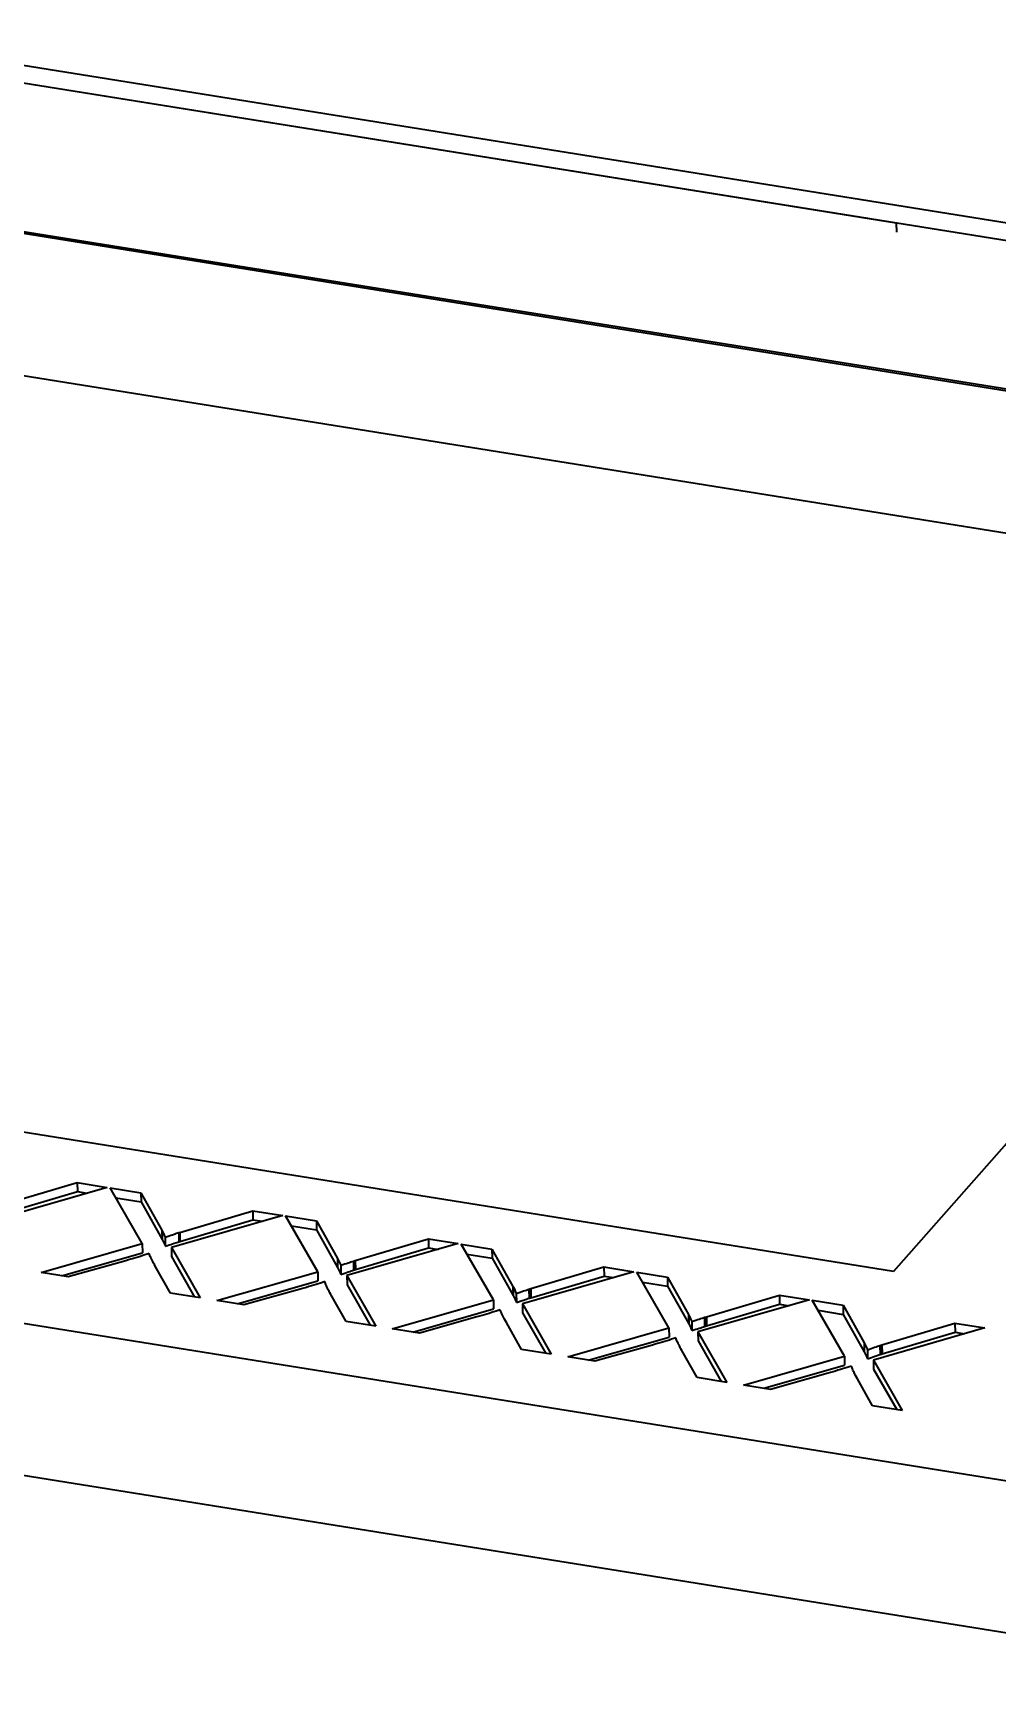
# Model space of a CAD drawing. Extents: x -1051 to 2563, y -231 to 775.
# Drawn here: x -381.53 to -376.77, y 568.27 to 576.41 of the extents above; entities that cross this region are included whole.
import ezdxf

# ---------------------------------------------------------------- set-up
doc = ezdxf.new("R2010")
doc.units = 0

msp = doc.modelspace()

# ---------------------------------------------------------------- linework, layer by layer
at = {"color": 7, "lineweight": 35, "ltscale": 0.282773}
for p, q in [((-382.5729, 576.4078), (-371.4044, 574.6184)), ((-371.403, 574.5286), (-382.5715, 576.3181)), ((-376.15, 569.1611), (-387.3185, 570.9505))]:
    msp.add_line(p, q, dxfattribs=at)
at = {"color": 7, "lineweight": 35, "ltscale": 0.134317}
msp.add_line((-377.2665, 575.4681), (-382.5715, 576.3181), dxfattribs=at)
at = {"color": 7, "lineweight": 35, "ltscale": 0.353467}
for p, q in [((-384.5154, 575.8978), (-370.5548, 573.661)), ((-384.5153, 575.8888), (-370.5547, 573.652))]:
    msp.add_line(p, q, dxfattribs=at)
at = {"color": 7, "lineweight": 35, "ltscale": 0.001123}
for p, q in [((-377.2665, 575.4681), (-377.2657, 575.4232)), ((-380.4451, 570.5889), (-380.4444, 570.544)), ((-380.1308, 570.5386), (-380.1301, 570.4937)), ((-380.8941, 570.4922), (-380.8934, 570.4473)), ((-380.8061, 570.4819), (-380.8054, 570.437)), ((-379.5778, 570.45), (-379.5771, 570.405)), ((-380.9912, 570.4265), (-380.9905, 570.3815)), ((-380.8476, 570.407), (-380.8469, 570.3621)), ((-380.124, 570.2875), (-380.1233, 570.2426)), ((-379.9433, 570.3416), (-379.9426, 570.2967)), ((-378.7106, 570.311), (-378.7099, 570.2661)), ((-378.3964, 570.2607), (-378.3957, 570.2158)), ((-379.2568, 570.1486), (-379.2561, 570.1036)), ((-379.1435, 570.1801), (-379.1428, 570.1351)), ((-379.0812, 570.201), (-379.0805, 570.1561)), ((-379.0761, 570.2026), (-379.0754, 570.1577)), ((-379.0716, 570.204), (-379.0709, 570.1591)), ((-378.2925, 570.0753), (-378.2918, 570.0304)), ((-378.2089, 570.0637), (-378.2082, 570.0188)), ((-378.2763, 570.0411), (-378.2756, 569.9962)), ((-378.2459, 569.9901), (-378.2452, 569.9452)), ((-377.4253, 569.9364), (-377.4246, 569.8915)), ((-377.3467, 569.9232), (-377.346, 569.8782)), ((-377.3372, 569.9261), (-377.3365, 569.8812)), ((-377.3787, 569.8512), (-377.378, 569.8063))]:
    msp.add_line(p, q, dxfattribs=at)
at = {"color": 7, "lineweight": 35, "ltscale": 0.187621}
msp.add_line((-381.8015, 574.7506), (-374.3911, 573.5633), dxfattribs=at)
at = {"color": 7, "lineweight": 35, "ltscale": 0.110498}
msp.add_line((-374.3565, 573.6025), (-377.2805, 570.288), dxfattribs=at)
at = {"color": 7, "lineweight": 35, "ltscale": 0.188516}
msp.add_line((-377.2805, 570.288), (-384.7261, 571.4809), dxfattribs=at)
at = {"color": 7, "lineweight": 35, "ltscale": 0.014318}
for p, q in [((-381.1644, 570.7042), (-381.7148, 570.5459)), ((-380.2971, 570.5652), (-380.8476, 570.407)), ((-376.8282, 570.0094), (-377.3787, 569.8512))]:
    msp.add_line(p, q, dxfattribs=at)
at = {"color": 7, "lineweight": 35, "ltscale": 0.009414}
for p, q in [((-381.6733, 570.6208), (-381.3123, 570.7278)), ((-381.6726, 570.576), (-381.3116, 570.683)), ((-380.8061, 570.4819), (-380.4451, 570.5889)), ((-380.8054, 570.437), (-380.4444, 570.544)), ((-379.9389, 570.343), (-379.5778, 570.45)), ((-379.9382, 570.2981), (-379.5771, 570.405)), ((-379.0716, 570.204), (-378.7106, 570.311)), ((-379.0709, 570.1591), (-378.7099, 570.2661)), ((-378.2044, 570.0651), (-377.8434, 570.1721)), ((-378.2037, 570.0202), (-377.8427, 570.1272)), ((-377.3365, 569.8812), (-376.9755, 569.9882))]:
    msp.add_line(p, q, dxfattribs=at)
at = {"color": 7, "lineweight": 35, "ltscale": 0.003745}
for p, q in [((-381.3123, 570.7278), (-381.1644, 570.7042)), ((-379.5778, 570.45), (-379.4299, 570.4263)), ((-378.7106, 570.311), (-378.5627, 570.2873)), ((-377.8434, 570.1721), (-377.6955, 570.1484)), ((-376.9762, 570.0331), (-376.8282, 570.0094))]:
    msp.add_line(p, q, dxfattribs=at)
at = {"color": 7, "lineweight": 35, "ltscale": 0.001122}
for p, q in [((-381.3123, 570.7278), (-381.3116, 570.683)), ((-380.998, 570.6775), (-380.9973, 570.6326)), ((-380.878, 570.4579), (-380.8773, 570.4131)), ((-380.8105, 570.4805), (-380.8098, 570.4357)), ((-379.2636, 570.3996), (-379.2629, 570.3547)), ((-380.0269, 570.3532), (-380.0262, 570.3083)), ((-380.0107, 570.319), (-380.01, 570.2741)), ((-379.9484, 570.34), (-379.9477, 570.2951)), ((-379.9389, 570.343), (-379.9382, 570.2981)), ((-379.9803, 570.268), (-379.9796, 570.2231)), ((-379.1597, 570.2142), (-379.159, 570.1694)), ((-379.1131, 570.129), (-379.1124, 570.0842)), ((-377.8434, 570.1721), (-377.8427, 570.1272)), ((-378.214, 570.0621), (-378.2133, 570.0172)), ((-378.2044, 570.0651), (-378.2037, 570.0202)), ((-377.5291, 570.1217), (-377.5284, 570.0768)), ((-378.3896, 570.0096), (-378.3889, 569.9647)), ((-376.9762, 570.0331), (-376.9755, 569.9882)), ((-377.4091, 569.9022), (-377.4084, 569.8573)), ((-377.3417, 569.9247), (-377.3409, 569.8799)), ((-377.5224, 569.8706), (-377.5217, 569.8257))]:
    msp.add_line(p, q, dxfattribs=at)
at = {"color": 7, "lineweight": 35, "ltscale": 0.007953}
for p, q in [((-380.9912, 570.4265), (-381.1504, 570.7019)), ((-379.2568, 570.1486), (-379.416, 570.424))]:
    msp.add_line(p, q, dxfattribs=at)
at = {"color": 7, "lineweight": 35, "ltscale": 0.003858}
for p, q in [((-381.1504, 570.7019), (-380.998, 570.6775)), ((-380.2832, 570.563), (-380.1308, 570.5386)), ((-379.416, 570.424), (-379.2636, 570.3996)), ((-378.5487, 570.2851), (-378.3964, 570.2607))]:
    msp.add_line(p, q, dxfattribs=at)
at = {"color": 7, "lineweight": 35, "ltscale": 0.001195}
for p, q in [((-381.3116, 570.683), (-381.2644, 570.6754)), ((-380.4444, 570.544), (-380.3972, 570.5364)), ((-378.7099, 570.2661), (-378.6627, 570.2585)), ((-377.8427, 570.1272), (-377.7955, 570.1196)), ((-376.9755, 569.9882), (-376.9283, 569.9807))]:
    msp.add_line(p, q, dxfattribs=at)
at = {"color": 7, "lineweight": 35, "ltscale": 0.003154}
for p, q in [((-381.1219, 570.6526), (-380.9973, 570.6326)), ((-380.2547, 570.5136), (-380.1301, 570.4937)), ((-379.3875, 570.3747), (-379.2629, 570.3547)), ((-378.5202, 570.2357), (-378.3957, 570.2158))]:
    msp.add_line(p, q, dxfattribs=at)
at = {"color": 7, "lineweight": 35, "ltscale": 0.005311}
for p, q in [((-380.998, 570.6775), (-380.8941, 570.4922)), ((-380.1301, 570.4937), (-380.0262, 570.3083)), ((-377.5291, 570.1217), (-377.4253, 569.9364))]:
    msp.add_line(p, q, dxfattribs=at)
at = {"color": 7, "lineweight": 35, "ltscale": 0.005312}
for p, q in [((-380.9973, 570.6326), (-380.8934, 570.4473)), ((-380.1308, 570.5386), (-380.0269, 570.3532)), ((-379.2636, 570.3996), (-379.1597, 570.2142)), ((-379.2629, 570.3547), (-379.159, 570.1694)), ((-378.3964, 570.2607), (-378.2925, 570.0753)), ((-378.3957, 570.2158), (-378.2918, 570.0304)), ((-377.5284, 570.0768), (-377.4246, 569.8915))]:
    msp.add_line(p, q, dxfattribs=at)
at = {"color": 7, "lineweight": 35, "ltscale": 0.003746}
msp.add_line((-380.4451, 570.5889), (-380.2971, 570.5652), dxfattribs=at)
at = {"color": 7, "lineweight": 35, "ltscale": 0.007954}
for p, q in [((-380.124, 570.2875), (-380.2832, 570.563)), ((-378.3896, 570.0096), (-378.5487, 570.2851)), ((-377.5224, 569.8706), (-377.6815, 570.1461))]:
    msp.add_line(p, q, dxfattribs=at)
at = {"color": 7, "lineweight": 35, "ltscale": 0.353466}
msp.add_line((-375.3062, 568.2748), (-389.2668, 570.5116), dxfattribs=at)
at = {"color": 7, "lineweight": 35, "ltscale": 9.11098e-05}
for p, q in [((-380.8941, 570.4922), (-380.8925, 570.489)), ((-380.0269, 570.3532), (-380.0252, 570.35)), ((-380.0262, 570.3083), (-380.0245, 570.3051)), ((-380.0252, 570.35), (-380.0236, 570.3467)), ((-380.0245, 570.3051), (-380.0229, 570.3019)), ((-379.158, 570.2111), (-379.1563, 570.2078)), ((-379.159, 570.1694), (-379.1573, 570.1661)), ((-379.1573, 570.1661), (-379.1556, 570.1629)), ((-378.2901, 570.0272), (-378.2884, 570.024)), ((-377.4253, 569.9364), (-377.4236, 569.9332)), ((-377.4236, 569.9332), (-377.4219, 569.9299))]:
    msp.add_line(p, q, dxfattribs=at)
at = {"color": 7, "lineweight": 35, "ltscale": 9.07609e-05}
msp.add_line((-380.8925, 570.489), (-380.8908, 570.4857), dxfattribs=at)
at = {"color": 7, "lineweight": 35, "ltscale": 9.24669e-05}
for p, q in [((-380.8908, 570.4857), (-380.8891, 570.4824)), ((-380.8918, 570.4441), (-380.8901, 570.4408)), ((-378.2908, 570.0721), (-378.2891, 570.0688)), ((-377.4229, 569.8883), (-377.4212, 569.885))]:
    msp.add_line(p, q, dxfattribs=at)
at = {"color": 7, "lineweight": 35, "ltscale": 9.34904e-05}
for p, q in [((-380.8891, 570.4824), (-380.8875, 570.4791)), ((-380.0219, 570.3434), (-380.0203, 570.3401)), ((-380.0212, 570.2986), (-380.0196, 570.2952)), ((-379.1547, 570.2045), (-379.153, 570.2012)), ((-379.154, 570.1596), (-379.1523, 570.1562)), ((-378.2868, 570.0207), (-378.2851, 570.0173)), ((-377.4203, 569.9266), (-377.4186, 569.9233))]:
    msp.add_line(p, q, dxfattribs=at)
at = {"color": 7, "lineweight": 35, "ltscale": 9.31568e-05}
for p, q in [((-380.8875, 570.4791), (-380.8859, 570.4757)), ((-380.0203, 570.3401), (-380.0186, 570.3367)), ((-380.0196, 570.2952), (-380.0179, 570.2919)), ((-379.1523, 570.1562), (-379.1507, 570.1529))]:
    msp.add_line(p, q, dxfattribs=at)
at = {"color": 7, "lineweight": 35, "ltscale": 9.59152e-05}
for p, q in [((-380.8859, 570.4757), (-380.8842, 570.4722)), ((-380.0186, 570.3367), (-380.017, 570.3333)), ((-380.0179, 570.2919), (-380.0163, 570.2884)), ((-379.1507, 570.1529), (-379.1491, 570.1494)), ((-378.2819, 570.0105), (-378.2803, 570.007)), ((-377.4154, 569.9164), (-377.4138, 569.913)), ((-377.4147, 569.8715), (-377.4131, 569.868))]:
    msp.add_line(p, q, dxfattribs=at)
at = {"color": 7, "lineweight": 35, "ltscale": 9.5596e-05}
for p, q in [((-380.8842, 570.4722), (-380.8827, 570.4688)), ((-380.017, 570.3333), (-380.0154, 570.3298)), ((-380.0163, 570.2884), (-380.0147, 570.2849)), ((-379.1498, 570.1943), (-379.1482, 570.1909)), ((-379.1491, 570.1494), (-379.1475, 570.1459)), ((-377.4163, 569.875), (-377.4147, 569.8715))]:
    msp.add_line(p, q, dxfattribs=at)
at = {"color": 7, "lineweight": 35, "ltscale": 9.69864e-05}
for p, q in [((-380.8827, 570.4688), (-380.8811, 570.4652)), ((-380.8835, 570.4274), (-380.882, 570.4238)), ((-380.882, 570.4238), (-380.8804, 570.4203)), ((-380.0154, 570.3298), (-380.0139, 570.3262)), ((-380.0147, 570.2849), (-380.0132, 570.2814)), ((-379.1475, 570.1459), (-379.1459, 570.1424)), ((-379.1466, 570.1873), (-379.1451, 570.1837)), ((-378.2787, 570.0034), (-378.2771, 569.9999)), ((-377.4138, 569.913), (-377.4122, 569.9094)), ((-377.4131, 569.868), (-377.4115, 569.8645))]:
    msp.add_line(p, q, dxfattribs=at)
at = {"color": 7, "lineweight": 35, "ltscale": 9.80756e-05}
for p, q in [((-380.8811, 570.4652), (-380.8795, 570.4616)), ((-380.8804, 570.4203), (-380.8788, 570.4167)), ((-380.8788, 570.4167), (-380.8773, 570.4131)), ((-378.2778, 570.0447), (-378.2763, 570.0411)), ((-378.2803, 570.007), (-378.2787, 570.0034)), ((-377.4122, 569.9094), (-377.4106, 569.9058)), ((-377.4115, 569.8645), (-377.4099, 569.8609)), ((-377.4099, 569.8609), (-377.4084, 569.8573))]:
    msp.add_line(p, q, dxfattribs=at)
at = {"color": 7, "lineweight": 35, "ltscale": 9.94781e-05}
for p, q in [((-380.8795, 570.4616), (-380.878, 570.4579)), ((-380.0123, 570.3226), (-380.0107, 570.319)), ((-380.0116, 570.2778), (-380.01, 570.2741)), ((-379.1451, 570.1837), (-379.1435, 570.1801)), ((-379.1443, 570.1388), (-379.1428, 570.1351)), ((-378.2771, 569.9999), (-378.2756, 569.9962)), ((-377.4106, 569.9058), (-377.4091, 569.9022))]:
    msp.add_line(p, q, dxfattribs=at)
at = {"color": 7, "lineweight": 35, "ltscale": 0.000262266}
for p, q in [((-380.878, 570.4579), (-380.868, 570.4614)), ((-380.8773, 570.4131), (-380.8673, 570.4165)), ((-378.2756, 569.9962), (-378.2657, 569.9996)), ((-377.4091, 569.9022), (-377.3991, 569.9056)), ((-377.4084, 569.8573), (-377.3984, 569.8607))]:
    msp.add_line(p, q, dxfattribs=at)
at = {"color": 7, "lineweight": 35, "ltscale": 0.000245852}
for p, q in [((-380.868, 570.4614), (-380.8587, 570.4645)), ((-380.8673, 570.4165), (-380.858, 570.4197)), ((-380.0001, 570.2775), (-379.9908, 570.2807)), ((-379.1336, 570.1835), (-379.1243, 570.1866)), ((-378.2664, 570.0446), (-378.2571, 570.0477)), ((-377.3984, 569.8607), (-377.3891, 569.8639))]:
    msp.add_line(p, q, dxfattribs=at)
at = {"color": 7, "lineweight": 35, "ltscale": 0.000229934}
for p, q in [((-380.8587, 570.4645), (-380.85, 570.4675)), ((-379.9908, 570.2807), (-379.9821, 570.2837)), ((-379.1243, 570.1866), (-379.1156, 570.1896)), ((-378.2564, 570.0028), (-378.2477, 570.0058)), ((-377.3899, 569.9088), (-377.3812, 569.9117))]:
    msp.add_line(p, q, dxfattribs=at)
at = {"color": 7, "lineweight": 35, "ltscale": 0.000213035}
for p, q in [((-380.85, 570.4675), (-380.8419, 570.4702)), ((-379.9821, 570.2837), (-379.974, 570.2864))]:
    msp.add_line(p, q, dxfattribs=at)
at = {"color": 7, "lineweight": 35, "ltscale": 0.000198323}
for p, q in [((-380.8419, 570.4702), (-380.8344, 570.4728)), ((-379.974, 570.2864), (-379.9665, 570.2889))]:
    msp.add_line(p, q, dxfattribs=at)
at = {"color": 7, "lineweight": 35, "ltscale": 0.000180707}
for p, q in [((-380.8344, 570.4728), (-380.8276, 570.475)), ((-379.9672, 570.3338), (-379.9604, 570.3361)), ((-379.9665, 570.2889), (-379.9597, 570.2912)), ((-379.0993, 570.15), (-379.0924, 570.1522))]:
    msp.add_line(p, q, dxfattribs=at)
at = {"color": 7, "lineweight": 35, "ltscale": 0.000165507}
for p, q in [((-380.8276, 570.475), (-380.8213, 570.4771)), ((-379.9604, 570.3361), (-379.9541, 570.3381)), ((-379.9597, 570.2912), (-379.9534, 570.2933)), ((-379.0931, 570.1971), (-379.0869, 570.1992)), ((-379.0924, 570.1522), (-379.0862, 570.1543))]:
    msp.add_line(p, q, dxfattribs=at)
at = {"color": 7, "lineweight": 35, "ltscale": 0.000149107}
for p, q in [((-380.8213, 570.4771), (-380.8156, 570.4789)), ((-380.8206, 570.4322), (-380.8149, 570.434)), ((-379.9541, 570.3381), (-379.9484, 570.34)), ((-379.9534, 570.2933), (-379.9477, 570.2951)), ((-379.0869, 570.1992), (-379.0812, 570.201)), ((-379.0862, 570.1543), (-379.0805, 570.1561)), ((-378.2196, 570.0602), (-378.214, 570.0621)), ((-378.2189, 570.0154), (-378.2133, 570.0172)), ((-377.3524, 569.9213), (-377.3467, 569.9232))]:
    msp.add_line(p, q, dxfattribs=at)
at = {"color": 7, "lineweight": 35, "ltscale": 0.000132716}
for p, q in [((-380.8156, 570.4789), (-380.8105, 570.4805)), ((-379.9477, 570.2951), (-379.9426, 570.2967)), ((-379.0812, 570.201), (-379.0761, 570.2026)), ((-379.0805, 570.1561), (-379.0754, 570.1577)), ((-378.2133, 570.0172), (-378.2082, 570.0188)), ((-377.3467, 569.9232), (-377.3417, 569.9247))]:
    msp.add_line(p, q, dxfattribs=at)
at = {"color": 7, "lineweight": 35, "ltscale": 0.000116787}
for p, q in [((-380.8105, 570.4805), (-380.8061, 570.4819)), ((-379.9426, 570.2967), (-379.9382, 570.2981))]:
    msp.add_line(p, q, dxfattribs=at)
at = {"color": 7, "lineweight": 35, "ltscale": 0.012982}
for p, q in [((-381.4905, 570.2835), (-380.9912, 570.4265)), ((-380.6233, 570.1446), (-380.124, 570.2875)), ((-379.756, 570.0056), (-379.2568, 570.1486)), ((-378.8888, 569.8667), (-378.3896, 570.0096)), ((-378.0216, 569.7277), (-377.5224, 569.8706))]:
    msp.add_line(p, q, dxfattribs=at)
at = {"color": 7, "lineweight": 35, "ltscale": 0.010374}
for p, q in [((-381.3895, 570.2673), (-380.9905, 570.3815)), ((-380.5223, 570.1284), (-380.1233, 570.2426)), ((-379.655, 569.9894), (-379.2561, 570.1036)), ((-378.7878, 569.8505), (-378.3889, 569.9647)), ((-377.9206, 569.7115), (-377.5217, 569.8257))]:
    msp.add_line(p, q, dxfattribs=at)
at = {"color": 7, "lineweight": 35, "ltscale": 0.000285661}
for p, q in [((-380.9779, 570.3704), (-380.9888, 570.3668)), ((-380.1107, 570.2314), (-380.1216, 570.2278)), ((-377.509, 569.8146), (-377.5199, 569.811))]:
    msp.add_line(p, q, dxfattribs=at)
at = {"color": 7, "lineweight": 35, "ltscale": 0.000279865}
for p, q in [((-380.9673, 570.3739), (-380.9779, 570.3704)), ((-380.1001, 570.2349), (-380.1107, 570.2314)), ((-379.2329, 570.0959), (-379.2435, 570.0924))]:
    msp.add_line(p, q, dxfattribs=at)
at = {"color": 7, "lineweight": 35, "ltscale": 0.000272869}
msp.add_line((-380.957, 570.3774), (-380.9673, 570.3739), dxfattribs=at)
at = {"color": 7, "lineweight": 35, "ltscale": 0.000117255}
for p, q in [((-380.9555, 570.3729), (-380.957, 570.3774)), ((-380.0883, 570.234), (-380.0898, 570.2385)), ((-379.2211, 570.095), (-379.2225, 570.0995)), ((-377.4866, 569.8171), (-377.4881, 569.8216))]:
    msp.add_line(p, q, dxfattribs=at)
at = {"color": 7, "lineweight": 35, "ltscale": 0.000130105}
for p, q in [((-380.9537, 570.368), (-380.9555, 570.3729)), ((-380.0865, 570.2291), (-380.0883, 570.234))]:
    msp.add_line(p, q, dxfattribs=at)
at = {"color": 7, "lineweight": 35, "ltscale": 0.000141966}
msp.add_line((-380.9515, 570.3628), (-380.9537, 570.368), dxfattribs=at)
at = {"color": 7, "lineweight": 35, "ltscale": 8.97581e-05}
for p, q in [((-380.8934, 570.4473), (-380.8918, 570.4441)), ((-379.1597, 570.2142), (-379.158, 570.2111)), ((-378.2925, 570.0753), (-378.2908, 570.0721)), ((-378.2918, 570.0304), (-378.2901, 570.0272)), ((-377.4246, 569.8915), (-377.4229, 569.8883))]:
    msp.add_line(p, q, dxfattribs=at)
at = {"color": 7, "lineweight": 35, "ltscale": 9.21232e-05}
for p, q in [((-380.8901, 570.4408), (-380.8884, 570.4375)), ((-380.8884, 570.4375), (-380.8868, 570.4342)), ((-380.0236, 570.3467), (-380.0219, 570.3434)), ((-380.0229, 570.3019), (-380.0212, 570.2986)), ((-379.1563, 570.2078), (-379.1547, 570.2045)), ((-379.1556, 570.1629), (-379.154, 570.1596)), ((-378.2891, 570.0688), (-378.2875, 570.0656)), ((-378.2875, 570.0656), (-378.2858, 570.0623)), ((-378.2884, 570.024), (-378.2868, 570.0207)), ((-377.4219, 569.9299), (-377.4203, 569.9266)), ((-377.4212, 569.885), (-377.4196, 569.8817)), ((-377.4196, 569.8817), (-377.4179, 569.8784))]:
    msp.add_line(p, q, dxfattribs=at)
at = {"color": 7, "lineweight": 35, "ltscale": 9.45337e-05}
for p, q in [((-380.8868, 570.4342), (-380.8852, 570.4308)), ((-380.8852, 570.4308), (-380.8835, 570.4274)), ((-379.153, 570.2012), (-379.1514, 570.1978)), ((-379.1514, 570.1978), (-379.1498, 570.1943)), ((-378.2858, 570.0623), (-378.2842, 570.0588)), ((-378.2842, 570.0588), (-378.2826, 570.0554)), ((-378.2851, 570.0173), (-378.2835, 570.0139)), ((-378.2835, 570.0139), (-378.2819, 570.0105)), ((-377.4186, 569.9233), (-377.417, 569.9199)), ((-377.417, 569.9199), (-377.4154, 569.9164))]:
    msp.add_line(p, q, dxfattribs=at)
at = {"color": 7, "lineweight": 35, "ltscale": 0.000229442}
for p, q in [((-380.858, 570.4197), (-380.8493, 570.4226)), ((-379.9915, 570.3256), (-379.9828, 570.3286)), ((-379.1236, 570.1418), (-379.1149, 570.1447)), ((-378.2571, 570.0477), (-378.2484, 570.0507)), ((-377.3891, 569.8639), (-377.3804, 569.8668))]:
    msp.add_line(p, q, dxfattribs=at)
at = {"color": 7, "lineweight": 35, "ltscale": 0.000213521}
for p, q in [((-380.8493, 570.4226), (-380.8412, 570.4254)), ((-379.9828, 570.3286), (-379.9747, 570.3313)), ((-379.1156, 570.1896), (-379.1075, 570.1924)), ((-379.1149, 570.1447), (-379.1068, 570.1475)), ((-377.3804, 569.8668), (-377.3723, 569.8696))]:
    msp.add_line(p, q, dxfattribs=at)
at = {"color": 7, "lineweight": 35, "ltscale": 0.007177}
for p, q in [((-380.8476, 570.407), (-380.7052, 570.1577)), ((-379.9803, 570.268), (-379.838, 570.0187)), ((-378.2459, 569.9901), (-378.1035, 569.7408)), ((-377.3787, 569.8512), (-377.2363, 569.6019))]:
    msp.add_line(p, q, dxfattribs=at)
at = {"color": 7, "lineweight": 35, "ltscale": 0.000197835}
for p, q in [((-380.8412, 570.4254), (-380.8337, 570.4279)), ((-379.9747, 570.3313), (-379.9672, 570.3338)), ((-379.1068, 570.1475), (-379.0993, 570.15))]:
    msp.add_line(p, q, dxfattribs=at)
at = {"color": 7, "lineweight": 35, "ltscale": 0.00018119}
for p, q in [((-380.8337, 570.4279), (-380.8269, 570.4302)), ((-379.1, 570.1948), (-379.0931, 570.1971))]:
    msp.add_line(p, q, dxfattribs=at)
at = {"color": 7, "lineweight": 35, "ltscale": 0.000165035}
for p, q in [((-380.8269, 570.4302), (-380.8206, 570.4322)), ((-377.358, 569.8744), (-377.3517, 569.8764))]:
    msp.add_line(p, q, dxfattribs=at)
at = {"color": 7, "lineweight": 35, "ltscale": 0.00013318}
for p, q in [((-380.8149, 570.434), (-380.8098, 570.4357)), ((-379.9484, 570.34), (-379.9433, 570.3416)), ((-378.214, 570.0621), (-378.2089, 570.0637))]:
    msp.add_line(p, q, dxfattribs=at)
at = {"color": 7, "lineweight": 35, "ltscale": 0.000116338}
for p, q in [((-380.8098, 570.4357), (-380.8054, 570.437)), ((-379.9433, 570.3416), (-379.9389, 570.343)), ((-377.3409, 569.8799), (-377.3365, 569.8812))]:
    msp.add_line(p, q, dxfattribs=at)
at = {"color": 7, "lineweight": 35, "ltscale": 0.014319}
for p, q in [((-379.4299, 570.4263), (-379.9803, 570.268)), ((-378.5627, 570.2873), (-379.1131, 570.129)), ((-377.6955, 570.1484), (-378.2459, 569.9901))]:
    msp.add_line(p, q, dxfattribs=at)
at = {"color": 7, "lineweight": 35, "ltscale": 0.001194}
msp.add_line((-379.5771, 570.405), (-379.5299, 570.3975), dxfattribs=at)
at = {"color": 7, "lineweight": 35, "ltscale": 0.007382}
for p, q in [((-381.0723, 570.342), (-381.3565, 570.2621)), ((-379.3378, 570.0641), (-379.6221, 569.9841)), ((-377.6034, 569.7862), (-377.8876, 569.7063))]:
    msp.add_line(p, q, dxfattribs=at)
at = {"color": 7, "lineweight": 35, "ltscale": 0.000330638}
msp.add_line((-381.0595, 570.3456), (-381.0723, 570.342), dxfattribs=at)
at = {"color": 7, "lineweight": 35, "ltscale": 0.000323616}
for p, q in [((-381.0471, 570.3491), (-381.0595, 570.3456)), ((-380.1799, 570.2101), (-380.1923, 570.2066)), ((-379.3127, 570.0712), (-379.3251, 570.0676)), ((-378.4454, 569.9323), (-378.4579, 569.9287)), ((-377.5782, 569.7933), (-377.5907, 569.7898))]:
    msp.add_line(p, q, dxfattribs=at)
at = {"color": 7, "lineweight": 35, "ltscale": 0.000317017}
for p, q in [((-381.0349, 570.3527), (-381.0471, 570.3491)), ((-380.1677, 570.2137), (-380.1799, 570.2101)), ((-378.4333, 569.9358), (-378.4454, 569.9323))]:
    msp.add_line(p, q, dxfattribs=at)
at = {"color": 7, "lineweight": 35, "ltscale": 0.000311161}
for p, q in [((-381.023, 570.3562), (-381.0349, 570.3527)), ((-380.1558, 570.2172), (-380.1677, 570.2137)), ((-379.2885, 570.0783), (-379.3005, 570.0748)), ((-378.4213, 569.9393), (-378.4333, 569.9358))]:
    msp.add_line(p, q, dxfattribs=at)
at = {"color": 7, "lineweight": 35, "ltscale": 0.000304584}
for p, q in [((-381.0113, 570.3597), (-381.023, 570.3562)), ((-380.1441, 570.2208), (-380.1558, 570.2172)), ((-379.2769, 570.0818), (-379.2885, 570.0783)), ((-378.4097, 569.9429), (-378.4213, 569.9393)), ((-377.5424, 569.804), (-377.5541, 569.8004))]:
    msp.add_line(p, q, dxfattribs=at)
at = {"color": 7, "lineweight": 35, "ltscale": 0.00029802}
for p, q in [((-380.9999, 570.3633), (-381.0113, 570.3597)), ((-380.1327, 570.2243), (-380.1441, 570.2208)), ((-379.2655, 570.0854), (-379.2769, 570.0818))]:
    msp.add_line(p, q, dxfattribs=at)
at = {"color": 7, "lineweight": 35, "ltscale": 0.000292198}
for p, q in [((-380.9888, 570.3668), (-380.9999, 570.3633)), ((-380.1216, 570.2278), (-380.1327, 570.2243)), ((-379.2544, 570.0889), (-379.2655, 570.0854)), ((-377.5199, 569.811), (-377.531, 569.8075))]:
    msp.add_line(p, q, dxfattribs=at)
at = {"color": 7, "lineweight": 35, "ltscale": 0.000156483}
for p, q in [((-380.949, 570.3571), (-380.9515, 570.3628)), ((-377.4802, 569.8013), (-377.4827, 569.807))]:
    msp.add_line(p, q, dxfattribs=at)
at = {"color": 7, "lineweight": 35, "ltscale": 0.000166573}
msp.add_line((-380.9462, 570.351), (-380.949, 570.3571), dxfattribs=at)
at = {"color": 7, "lineweight": 35, "ltscale": 0.000181528}
for p, q in [((-380.9431, 570.3445), (-380.9462, 570.351)), ((-379.2086, 570.0666), (-379.2118, 570.0731))]:
    msp.add_line(p, q, dxfattribs=at)
at = {"color": 7, "lineweight": 35, "ltscale": 0.000192454}
msp.add_line((-380.9395, 570.3376), (-380.9431, 570.3445), dxfattribs=at)
at = {"color": 7, "lineweight": 35, "ltscale": 0.000206806}
for p, q in [((-380.9357, 570.3303), (-380.9395, 570.3376)), ((-378.334, 569.9135), (-378.3379, 569.9208))]:
    msp.add_line(p, q, dxfattribs=at)
at = {"color": 7, "lineweight": 35, "ltscale": 0.000218836}
msp.add_line((-380.9315, 570.3226), (-380.9357, 570.3303), dxfattribs=at)
at = {"color": 7, "lineweight": 35, "ltscale": 0.000232611}
for p, q in [((-380.9269, 570.3145), (-380.9315, 570.3226)), ((-380.0597, 570.1755), (-380.0643, 570.1837))]:
    msp.add_line(p, q, dxfattribs=at)
at = {"color": 7, "lineweight": 35, "ltscale": 0.003825}
for p, q in [((-380.8518, 570.1812), (-380.9269, 570.3145)), ((-379.9846, 570.0422), (-380.0597, 570.1755)), ((-379.1174, 569.9033), (-379.1925, 570.0366)), ((-377.3829, 569.6254), (-377.4581, 569.7587))]:
    msp.add_line(p, q, dxfattribs=at)
at = {"color": 7, "lineweight": 35, "ltscale": 0.005757}
for p, q in [((-380.8469, 570.3621), (-380.7326, 570.1621)), ((-379.1124, 570.0842), (-378.9982, 569.8842)), ((-378.2452, 569.9452), (-378.131, 569.7452)), ((-377.378, 569.8063), (-377.2637, 569.6063))]:
    msp.add_line(p, q, dxfattribs=at)
at = {"color": 7, "lineweight": 35, "ltscale": 9.83807e-05}
for p, q in [((-380.0139, 570.3262), (-380.0123, 570.3226)), ((-380.0132, 570.2814), (-380.0116, 570.2778)), ((-379.1482, 570.1909), (-379.1466, 570.1873)), ((-379.1459, 570.1424), (-379.1443, 570.1388)), ((-378.2794, 570.0483), (-378.2778, 570.0447))]:
    msp.add_line(p, q, dxfattribs=at)
at = {"color": 7, "lineweight": 35, "ltscale": 0.000261545}
for p, q in [((-380.0107, 570.319), (-380.0008, 570.3224)), ((-380.01, 570.2741), (-380.0001, 570.2775)), ((-379.1435, 570.1801), (-379.1336, 570.1835)), ((-379.1428, 570.1351), (-379.1329, 570.1385)), ((-378.2763, 570.0411), (-378.2664, 570.0446))]:
    msp.add_line(p, q, dxfattribs=at)
at = {"color": 7, "lineweight": 35, "ltscale": 0.000246349}
for p, q in [((-380.0008, 570.3224), (-379.9915, 570.3256)), ((-379.1329, 570.1385), (-379.1236, 570.1418))]:
    msp.add_line(p, q, dxfattribs=at)
at = {"color": 7, "lineweight": 35, "ltscale": 0.003391}
for p, q in [((-381.3565, 570.2621), (-381.4905, 570.2835)), ((-380.4893, 570.1231), (-380.6233, 570.1446))]:
    msp.add_line(p, q, dxfattribs=at)
at = {"color": 7, "lineweight": 35, "ltscale": 0.000330226}
for p, q in [((-380.1923, 570.2066), (-380.205, 570.2031)), ((-379.3251, 570.0676), (-379.3378, 570.0641))]:
    msp.add_line(p, q, dxfattribs=at)
at = {"color": 7, "lineweight": 35, "ltscale": 0.000273359}
for p, q in [((-380.0898, 570.2385), (-380.1001, 570.2349)), ((-379.2225, 570.0995), (-379.2329, 570.0959)), ((-378.3553, 569.9606), (-378.3657, 569.957)), ((-377.4881, 569.8216), (-377.4984, 569.8181))]:
    msp.add_line(p, q, dxfattribs=at)
at = {"color": 7, "lineweight": 35, "ltscale": 0.000143378}
msp.add_line((-380.0843, 570.2238), (-380.0865, 570.2291), dxfattribs=at)
at = {"color": 7, "lineweight": 35, "ltscale": 0.000155085}
for p, q in [((-380.0818, 570.2181), (-380.0843, 570.2238)), ((-379.2146, 570.0792), (-379.2171, 570.0848)), ((-378.3474, 569.9402), (-378.3499, 569.9459))]:
    msp.add_line(p, q, dxfattribs=at)
at = {"color": 7, "lineweight": 35, "ltscale": 0.000168278}
for p, q in [((-380.079, 570.212), (-380.0818, 570.2181)), ((-378.3445, 569.9341), (-378.3474, 569.9402)), ((-377.4773, 569.7952), (-377.4802, 569.8013))]:
    msp.add_line(p, q, dxfattribs=at)
at = {"color": 7, "lineweight": 35, "ltscale": 0.000180157}
for p, q in [((-380.0758, 570.2056), (-380.079, 570.212)), ((-378.3414, 569.9277), (-378.3445, 569.9341)), ((-377.4742, 569.7887), (-377.4773, 569.7952))]:
    msp.add_line(p, q, dxfattribs=at)
at = {"color": 7, "lineweight": 35, "ltscale": 0.000193463}
for p, q in [((-380.0723, 570.1987), (-380.0758, 570.2056)), ((-379.2051, 570.0597), (-379.2086, 570.0666)), ((-378.3379, 569.9208), (-378.3414, 569.9277)), ((-377.4706, 569.7818), (-377.4742, 569.7887))]:
    msp.add_line(p, q, dxfattribs=at)
at = {"color": 7, "lineweight": 35, "ltscale": 0.005759}
msp.add_line((-379.9796, 570.2231), (-379.8654, 570.0231), dxfattribs=at)
at = {"color": 7, "lineweight": 35, "ltscale": 0.003713}
for p, q in [((-380.7052, 570.1577), (-380.8518, 570.1812)), ((-379.838, 570.0187), (-379.9846, 570.0422)), ((-378.9707, 569.8798), (-379.1174, 569.9033)), ((-378.1035, 569.7408), (-378.2502, 569.7643)), ((-377.2363, 569.6019), (-377.3829, 569.6254))]:
    msp.add_line(p, q, dxfattribs=at)
at = {"color": 7, "lineweight": 35, "ltscale": 0.007383}
for p, q in [((-380.205, 570.2031), (-380.4893, 570.1231)), ((-378.4706, 569.9252), (-378.7549, 569.8452))]:
    msp.add_line(p, q, dxfattribs=at)
at = {"color": 7, "lineweight": 35, "ltscale": 0.000205456}
for p, q in [((-380.0685, 570.1914), (-380.0723, 570.1987)), ((-379.2012, 570.0524), (-379.2051, 570.0597)), ((-377.4668, 569.7745), (-377.4706, 569.7818))]:
    msp.add_line(p, q, dxfattribs=at)
at = {"color": 7, "lineweight": 35, "ltscale": 0.000220178}
msp.add_line((-380.0643, 570.1837), (-380.0685, 570.1914), dxfattribs=at)
at = {"color": 7, "lineweight": 35, "ltscale": 0.007176}
msp.add_line((-379.1131, 570.129), (-378.9707, 569.8798), dxfattribs=at)
at = {"color": 7, "lineweight": 35, "ltscale": 0.000197358}
msp.add_line((-379.1075, 570.1924), (-379.1, 570.1948), dxfattribs=at)
at = {"color": 7, "lineweight": 35, "ltscale": 0.000117515}
for p, q in [((-379.0761, 570.2026), (-379.0716, 570.204)), ((-379.0754, 570.1577), (-379.0709, 570.1591)), ((-378.2082, 570.0188), (-378.2037, 570.0202)), ((-377.3417, 569.9247), (-377.3372, 569.9261))]:
    msp.add_line(p, q, dxfattribs=at)
at = {"color": 7, "lineweight": 35, "ltscale": 0.003857}
msp.add_line((-377.6815, 570.1461), (-377.5291, 570.1217), dxfattribs=at)
at = {"color": 7, "lineweight": 35, "ltscale": 0.000317446}
msp.add_line((-379.3005, 570.0748), (-379.3127, 570.0712), dxfattribs=at)
at = {"color": 7, "lineweight": 35, "ltscale": 0.000285192}
msp.add_line((-379.2435, 570.0924), (-379.2544, 570.0889), dxfattribs=at)
at = {"color": 7, "lineweight": 35, "ltscale": 0.000130371}
for p, q in [((-379.2192, 570.0901), (-379.2211, 570.095)), ((-378.352, 569.9512), (-378.3539, 569.9561)), ((-377.4848, 569.8123), (-377.4866, 569.8171))]:
    msp.add_line(p, q, dxfattribs=at)
at = {"color": 7, "lineweight": 35, "ltscale": 0.000143091}
msp.add_line((-379.2171, 570.0848), (-379.2192, 570.0901), dxfattribs=at)
at = {"color": 7, "lineweight": 35, "ltscale": 0.000166896}
msp.add_line((-379.2118, 570.0731), (-379.2146, 570.0792), dxfattribs=at)
at = {"color": 7, "lineweight": 35, "ltscale": 0.000219201}
for p, q in [((-379.197, 570.0447), (-379.2012, 570.0524)), ((-378.3298, 569.9058), (-378.334, 569.9135)), ((-377.4626, 569.7668), (-377.4668, 569.7745))]:
    msp.add_line(p, q, dxfattribs=at)
at = {"color": 7, "lineweight": 35, "ltscale": 0.00023224}
for p, q in [((-379.1925, 570.0366), (-379.197, 570.0447)), ((-377.4581, 569.7587), (-377.4626, 569.7668))]:
    msp.add_line(p, q, dxfattribs=at)
at = {"color": 7, "lineweight": 35, "ltscale": 9.7301e-05}
msp.add_line((-378.2826, 570.0554), (-378.281, 570.0519), dxfattribs=at)
at = {"color": 7, "lineweight": 35, "ltscale": 9.66768e-05}
msp.add_line((-378.281, 570.0519), (-378.2794, 570.0483), dxfattribs=at)
at = {"color": 7, "lineweight": 35, "ltscale": 0.000214243}
for p, q in [((-378.2484, 570.0507), (-378.2403, 570.0534)), ((-378.2477, 570.0058), (-378.2396, 570.0085))]:
    msp.add_line(p, q, dxfattribs=at)
at = {"color": 7, "lineweight": 35, "ltscale": 0.000197112}
for p, q in [((-378.2403, 570.0534), (-378.2328, 570.0559)), ((-377.3723, 569.8696), (-377.3649, 569.8721))]:
    msp.add_line(p, q, dxfattribs=at)
at = {"color": 7, "lineweight": 35, "ltscale": 0.000181913}
for p, q in [((-378.2328, 570.0559), (-378.2259, 570.0582)), ((-378.2321, 570.011), (-378.2252, 570.0133)), ((-377.3649, 569.8721), (-377.358, 569.8744))]:
    msp.add_line(p, q, dxfattribs=at)
at = {"color": 7, "lineweight": 35, "ltscale": 0.000164309}
msp.add_line((-378.2259, 570.0582), (-378.2196, 570.0602), dxfattribs=at)
at = {"color": 7, "lineweight": 35, "ltscale": 0.000117068}
msp.add_line((-378.2089, 570.0637), (-378.2044, 570.0651), dxfattribs=at)
at = {"color": 7, "lineweight": 35, "ltscale": 0.003153}
msp.add_line((-377.653, 570.0968), (-377.5284, 570.0768), dxfattribs=at)
at = {"color": 7, "lineweight": 35, "ltscale": 0.003392}
for p, q in [((-379.6221, 569.9841), (-379.756, 570.0056)), ((-378.7549, 569.8452), (-378.8888, 569.8667)), ((-377.8876, 569.7063), (-378.0216, 569.7277))]:
    msp.add_line(p, q, dxfattribs=at)
at = {"color": 7, "lineweight": 35, "ltscale": 0.000118705}
msp.add_line((-378.3539, 569.9561), (-378.3553, 569.9606), dxfattribs=at)
at = {"color": 7, "lineweight": 35, "ltscale": 0.00024513}
for p, q in [((-378.2657, 569.9996), (-378.2564, 570.0028)), ((-377.3991, 569.9056), (-377.3899, 569.9088))]:
    msp.add_line(p, q, dxfattribs=at)
at = {"color": 7, "lineweight": 35, "ltscale": 0.000196633}
msp.add_line((-378.2396, 570.0085), (-378.2321, 570.011), dxfattribs=at)
at = {"color": 7, "lineweight": 35, "ltscale": 0.000164783}
for p, q in [((-378.2252, 570.0133), (-378.2189, 570.0154)), ((-377.3587, 569.9193), (-377.3524, 569.9213))]:
    msp.add_line(p, q, dxfattribs=at)
at = {"color": 7, "lineweight": 35, "ltscale": 0.009413}
msp.add_line((-377.3372, 569.9261), (-376.9762, 570.0331), dxfattribs=at)
at = {"color": 7, "lineweight": 35, "ltscale": 0.000329491}
msp.add_line((-378.4579, 569.9287), (-378.4706, 569.9252), dxfattribs=at)
at = {"color": 7, "lineweight": 35, "ltscale": 0.000298749}
for p, q in [((-378.3983, 569.9464), (-378.4097, 569.9429)), ((-377.531, 569.8075), (-377.5424, 569.804))]:
    msp.add_line(p, q, dxfattribs=at)
at = {"color": 7, "lineweight": 35, "ltscale": 0.000291471}
msp.add_line((-378.3871, 569.95), (-378.3983, 569.9464), dxfattribs=at)
at = {"color": 7, "lineweight": 35, "ltscale": 0.000286387}
msp.add_line((-378.3763, 569.9535), (-378.3871, 569.95), dxfattribs=at)
at = {"color": 7, "lineweight": 35, "ltscale": 0.000279141}
msp.add_line((-378.3657, 569.957), (-378.3763, 569.9535), dxfattribs=at)
at = {"color": 7, "lineweight": 35, "ltscale": 0.000141677}
for p, q in [((-378.3499, 569.9459), (-378.352, 569.9512)), ((-377.4827, 569.807), (-377.4848, 569.8123))]:
    msp.add_line(p, q, dxfattribs=at)
at = {"color": 7, "lineweight": 35, "ltscale": 0.000230907}
msp.add_line((-378.3253, 569.8977), (-378.3298, 569.9058), dxfattribs=at)
at = {"color": 7, "lineweight": 35, "ltscale": 0.003827}
msp.add_line((-378.2502, 569.7643), (-378.3253, 569.8977), dxfattribs=at)
at = {"color": 7, "lineweight": 35, "ltscale": 0.000213759}
msp.add_line((-377.3812, 569.9117), (-377.373, 569.9144), dxfattribs=at)
at = {"color": 7, "lineweight": 35, "ltscale": 0.000197601}
msp.add_line((-377.373, 569.9144), (-377.3656, 569.917), dxfattribs=at)
at = {"color": 7, "lineweight": 35, "ltscale": 0.000181432}
msp.add_line((-377.3656, 569.917), (-377.3587, 569.9193), dxfattribs=at)
at = {"color": 7, "lineweight": 35, "ltscale": 0.000133906}
msp.add_line((-377.346, 569.8782), (-377.3409, 569.8799), dxfattribs=at)
at = {"color": 7, "lineweight": 35, "ltscale": 0.000310429}
msp.add_line((-377.5541, 569.8004), (-377.566, 569.7969), dxfattribs=at)
at = {"color": 7, "lineweight": 35, "ltscale": 0.000278661}
msp.add_line((-377.4984, 569.8181), (-377.509, 569.8146), dxfattribs=at)
at = {"color": 7, "lineweight": 35, "ltscale": 9.48626e-05}
msp.add_line((-377.4179, 569.8784), (-377.4163, 569.875), dxfattribs=at)
at = {"color": 7, "lineweight": 35, "ltscale": 0.000148381}
msp.add_line((-377.3517, 569.8764), (-377.346, 569.8782), dxfattribs=at)
at = {"color": 7, "lineweight": 35, "ltscale": 0.000329904}
msp.add_line((-377.5907, 569.7898), (-377.6034, 569.7862), dxfattribs=at)
at = {"color": 7, "lineweight": 35, "ltscale": 0.000317749}
msp.add_line((-377.566, 569.7969), (-377.5782, 569.7933), dxfattribs=at)

doc.saveas('drawing.dxf')
